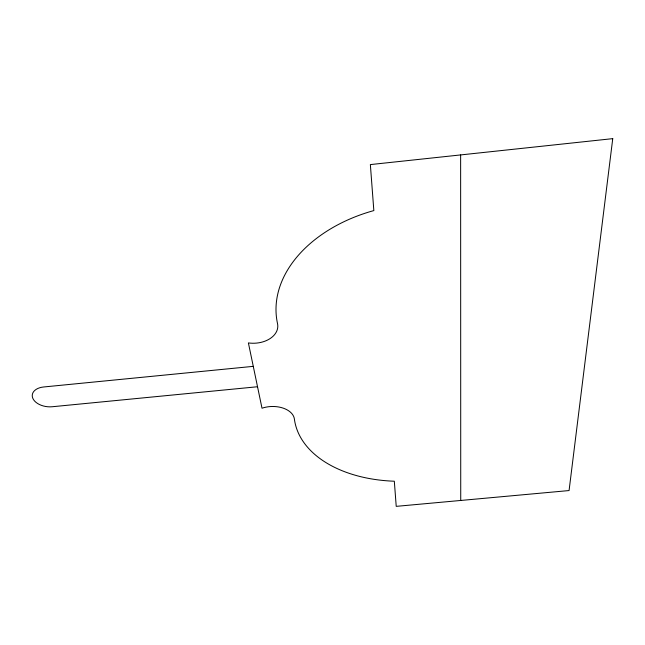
<?xml version="1.0" encoding="UTF-8"?>
<svg xmlns="http://www.w3.org/2000/svg" width="645" height="645" viewBox="0 0 645 645"><rect width="100%" height="100%" fill="white"/><g stroke="black" fill="none" stroke-linecap="round" stroke-linejoin="round"><path stroke-width="0.97" d="M253.275 366.352L43.731 386.968A15.811 9.869 7.4 0 0 32.822 398.336A15.811 9.869 7.4 0 0 52.197 406.745L257.532 386.742M460.635 154.929L460.732 500.464M612.75 138.643L569.075 490.555L396.224 506.357L394.321 481.218A121.897 76.989 -7.3 0 1 294.386 419.024A22.228 14.045 -1.5 0 0 262.007 408.221L248.389 342.922A24.47 16.988 -0.4 0 0 277.527 323.629A135.16 94.436 -8.6 0 1 373.842 210.584L370.359 164.588L612.75 138.643"/></g></svg>
